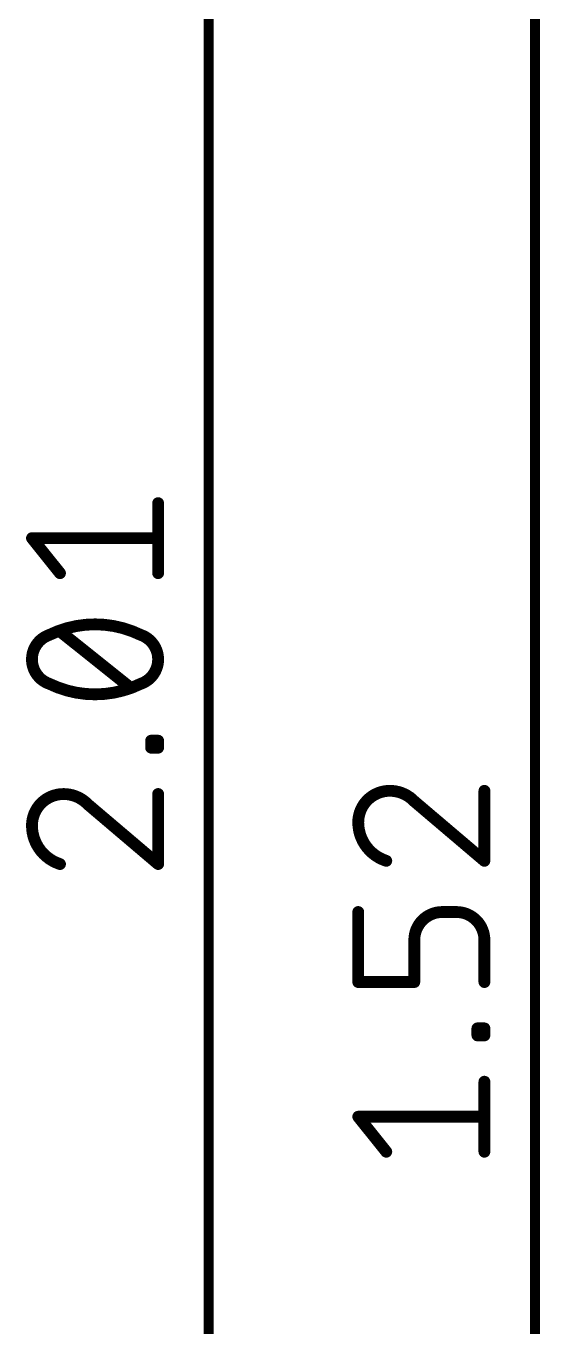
# Model space of a CAD drawing. Extents: x -9.9 to 44.1, y -5.1 to 53.3.
# Drawn here: x -9.87 to -3.25, y 12.08 to 28.86 of the extents above; entities that cross this region are included whole.
import ezdxf

# ---------------------------------------------------------------- set-up
doc = ezdxf.new("R2010")
doc.units = 0
doc.layers.add('47', color=253, linetype='CONTINUOUS')

msp = doc.modelspace()

# ---------------------------------------------------------------- linework, layer by layer
at = {"layer": '47'}
for points, const_width in [([(-7.5184, -5.015), (-7.5184, 45.935)], 0.13), ([(-3.3147, 35.935), (-3.3147, -2.435)], 0.13), ([(-8.1691, 21.8063), (-8.1691, 22.7094)], 0.1524), ([(-9.4335, 21.8063), (-9.7947, 22.2579)], 0.1524), ([(-9.7947, 22.2579), (-8.1691, 22.2579)], 0.1524), ([(-8.5303, 20.3335), (-9.4335, 21.056)], 0.1524), ([(-8.2594, 19.5554), (-8.2594, 19.6457)], 0.1524), ([(-8.2594, 19.6457), (-8.1691, 19.6457)], 0.1524), ([(-8.1691, 19.5554), (-8.2594, 19.5554)], 0.1524), ([(-8.1691, 19.6457), (-8.1691, 19.5554)], 0.1524), ([(-8.1691, 18.0548), (-8.1691, 18.9579)], 0.1524), ([(-3.9654, 18.0963), (-3.9654, 18.9994)], 0.1524), ([(-9.0722, 18.8225), (-8.1691, 18.0548)], 0.1524), ([(-4.8685, 18.8639), (-3.9654, 18.0963)], 0.1524), ([(-5.591, 16.5332), (-5.591, 17.4363)], 0.1524), ([(-4.3266, 17.4363), (-4.5073, 17.4363)], 0.1524), ([(-4.8685, 17.075), (-4.8685, 16.5332)], 0.1524), ([(-3.9654, 16.5332), (-3.9654, 17.075)], 0.1524), ([(-4.8685, 16.5332), (-5.591, 16.5332)], 0.1524), ([(-4.0557, 15.8454), (-4.0557, 15.9357)], 0.1524), ([(-4.0557, 15.9357), (-3.9654, 15.9357)], 0.1524), ([(-3.9654, 15.9357), (-3.9654, 15.8454)], 0.1524), ([(-3.9654, 15.8454), (-4.0557, 15.8454)], 0.1524), ([(-3.9654, 14.3448), (-3.9654, 15.2479)], 0.1524), ([(-5.2298, 14.3448), (-5.591, 14.7964)], 0.1524), ([(-5.591, 14.7964), (-3.9654, 14.7964)], 0.1524)]:
    msp.add_lwpolyline(points, dxfattribs=dict(at, const_width=const_width))
for points, const_width in [([(-8.131, 22.7094, 1), (-8.2072, 22.7094)], 0.0762), ([(-9.7649, 22.2817, 1), (-9.8245, 22.2341)], 0.0762), ([(-9.7947, 22.296, 1), (-9.7947, 22.2198)], 0.0762), ([(-8.1691, 22.2198, 1), (-8.1691, 22.296)], 0.0762), ([(-9.4632, 21.7825, 1), (-9.4037, 21.8301)], 0.0762), ([(-8.2072, 21.8063, 1), (-8.131, 21.8063)], 0.0762), ([(-8.9819, 21.1463, 0.1139), (-9.5689, 21.0108)], 0.1524), ([(-8.3949, 21.0108, 0.1139), (-8.9819, 21.1463)], 0.1524), ([(-8.9819, 21.1844, 1), (-8.9819, 21.1082)], 0.0762), ([(-8.9819, 21.1082, 1), (-8.9819, 21.1844)], 0.0762), ([(-9.5689, 21.0108, 0.3205), (-9.7947, 20.6947)], 0.1524), ([(-9.5856, 21.0451, 1), (-9.5522, 20.9766)], 0.0762), ([(-9.5566, 20.9748, 1), (-9.5813, 21.0469)], 0.0762), ([(-9.4097, 21.0857, 1), (-9.4573, 21.0262)], 0.0762), ([(-8.3825, 21.0469, 1), (-8.4072, 20.9748)], 0.0762), ([(-8.1691, 20.6947, 0.3205), (-8.3949, 21.0108)], 0.1524), ([(-8.4116, 20.9766, 1), (-8.3782, 21.0451)], 0.0762), ([(-9.7947, 20.6947, 0.3205), (-9.5689, 20.3786)], 0.1524), ([(-9.7566, 20.6947, 1), (-9.8328, 20.6947)], 0.0762), ([(-9.8328, 20.6947, 1), (-9.7566, 20.6947)], 0.0762), ([(-8.3949, 20.3786, 0.3205), (-8.1691, 20.6947)], 0.1524), ([(-8.131, 20.6947, 1), (-8.2072, 20.6947)], 0.0762), ([(-8.2072, 20.6947, 1), (-8.131, 20.6947)], 0.0762), ([(-9.5522, 20.4129, 1), (-9.5856, 20.3444)], 0.0762), ([(-9.5689, 20.3786, 0.1139), (-8.9819, 20.2432)], 0.1524), ([(-9.5813, 20.3426, 1), (-9.5566, 20.4147)], 0.0762), ([(-8.9819, 20.2432, 0.1139), (-8.3949, 20.3786)], 0.1524), ([(-8.9819, 20.2813, 1), (-8.9819, 20.2051)], 0.0762), ([(-8.9819, 20.2051, 1), (-8.9819, 20.2813)], 0.0762), ([(-8.5541, 20.3037, 1), (-8.5065, 20.3632)], 0.0762), ([(-8.4072, 20.4147, 1), (-8.3825, 20.3426)], 0.0762), ([(-8.3782, 20.3444, 1), (-8.4116, 20.4129)], 0.0762), ([(-8.2213, 19.6457, 1), (-8.2975, 19.6457)], 0.0762), ([(-8.2594, 19.6838, 1), (-8.2594, 19.6076)], 0.0762), ([(-8.2594, 19.5935, 1), (-8.2594, 19.5173)], 0.0762), ([(-8.131, 19.6457, 1), (-8.2072, 19.6457)], 0.0762), ([(-8.1691, 19.6076, 1), (-8.1691, 19.6838)], 0.0762), ([(-8.1691, 19.5173, 1), (-8.1691, 19.5935)], 0.0762), ([(-8.2975, 19.5554, 1), (-8.2213, 19.5554)], 0.0762), ([(-8.2072, 19.5554, 1), (-8.131, 19.5554)], 0.0762), ([(-9.3883, 18.9579, 0.4142), (-9.7947, 18.5515)], 0.1524), ([(-9.0722, 18.8225, 0.2053), (-9.3883, 18.9579)], 0.1524), ([(-9.3883, 18.996, 1), (-9.3883, 18.9198)], 0.0762), ([(-9.3883, 18.9198, 1), (-9.3883, 18.996)], 0.0762), ([(-8.131, 18.9579, 1), (-8.2072, 18.9579)], 0.0762), ([(-5.1846, 18.9994, 0.4142), (-5.591, 18.593)], 0.1524), ([(-4.8685, 18.8639, 0.2053), (-5.1846, 18.9994)], 0.1524), ([(-5.1846, 19.0375, 1), (-5.1846, 18.9613)], 0.0762), ([(-5.1846, 18.9613, 1), (-5.1846, 19.0375)], 0.0762), ([(-3.9273, 18.9994, 1), (-4.0035, 18.9994)], 0.0762), ([(-9.0475, 18.8515, 1), (-9.0969, 18.7934)], 0.0762), ([(-9.0998, 18.7962, 1), (-9.0446, 18.8487)], 0.0762), ([(-4.8438, 18.893, 1), (-4.8932, 18.8349)], 0.0762), ([(-4.8961, 18.8377, 1), (-4.8409, 18.8902)], 0.0762), ([(-9.7947, 18.5515, 0.3252), (-9.4335, 18.0548)], 0.1524), ([(-9.7566, 18.5515, 1), (-9.8328, 18.5515)], 0.0762), ([(-5.591, 18.593, 0.3252), (-5.2298, 18.0963)], 0.1524), ([(-5.5529, 18.593, 1), (-5.6291, 18.593)], 0.0762), ([(-5.6291, 18.593, 1), (-5.5529, 18.593)], 0.0762), ([(-9.8328, 18.5515, 1), (-9.7566, 18.5515)], 0.0762), ([(-9.4452, 18.0186, 1), (-9.4217, 18.0911)], 0.0762), ([(-8.1938, 18.0258, 1), (-8.1444, 18.0838)], 0.0762), ([(-5.2415, 18.0601, 1), (-5.218, 18.1325)], 0.0762), ([(-4.0035, 18.0963, 1), (-3.9273, 18.0963)], 0.0762), ([(-3.9901, 18.0673, 1), (-3.9407, 18.1253)], 0.0762), ([(-8.2072, 18.0548, 1), (-8.131, 18.0548)], 0.0762), ([(-5.5529, 17.4363, 1), (-5.6291, 17.4363)], 0.0762), ([(-4.5073, 17.4363, 0.4142), (-4.8685, 17.075)], 0.1524), ([(-4.5073, 17.4744, 1), (-4.5073, 17.3982)], 0.0762), ([(-4.5073, 17.3982, 1), (-4.5073, 17.4744)], 0.0762), ([(-3.9654, 17.075, 0.4142), (-4.3266, 17.4363)], 0.1524), ([(-4.3266, 17.4744, 1), (-4.3266, 17.3982)], 0.0762), ([(-4.3266, 17.3982, 1), (-4.3266, 17.4744)], 0.0762), ([(-4.8304, 17.075, 1), (-4.9066, 17.075)], 0.0762), ([(-3.9273, 17.075, 1), (-4.0035, 17.075)], 0.0762), ([(-4.9066, 17.075, 1), (-4.8304, 17.075)], 0.0762), ([(-4.0035, 17.075, 1), (-3.9273, 17.075)], 0.0762), ([(-5.591, 16.5713, 1), (-5.591, 16.4951)], 0.0762), ([(-5.6291, 16.5332, 1), (-5.5529, 16.5332)], 0.0762), ([(-4.9066, 16.5332, 1), (-4.8304, 16.5332)], 0.0762), ([(-4.8685, 16.4951, 1), (-4.8685, 16.5713)], 0.0762), ([(-4.0035, 16.5332, 1), (-3.9273, 16.5332)], 0.0762), ([(-4.0176, 15.9357, 1), (-4.0938, 15.9357)], 0.0762), ([(-4.0557, 15.9738, 1), (-4.0557, 15.8976)], 0.0762), ([(-3.9273, 15.9357, 1), (-4.0035, 15.9357)], 0.0762), ([(-3.9654, 15.8976, 1), (-3.9654, 15.9738)], 0.0762), ([(-4.0557, 15.8835, 1), (-4.0557, 15.8073)], 0.0762), ([(-4.0938, 15.8454, 1), (-4.0176, 15.8454)], 0.0762), ([(-4.0035, 15.8454, 1), (-3.9273, 15.8454)], 0.0762), ([(-3.9654, 15.8073, 1), (-3.9654, 15.8835)], 0.0762), ([(-3.9273, 15.2479, 1), (-4.0035, 15.2479)], 0.0762), ([(-5.5612, 14.8202, 1), (-5.6208, 14.7726)], 0.0762), ([(-5.591, 14.8345, 1), (-5.591, 14.7583)], 0.0762), ([(-3.9654, 14.7583, 1), (-3.9654, 14.8345)], 0.0762), ([(-5.2595, 14.321, 1), (-5.2, 14.3686)], 0.0762), ([(-4.0035, 14.3448, 1), (-3.9273, 14.3448)], 0.0762)]:
    msp.add_lwpolyline(points, format="xyb", dxfattribs=dict(at, const_width=const_width))

doc.saveas('drawing.dxf')
